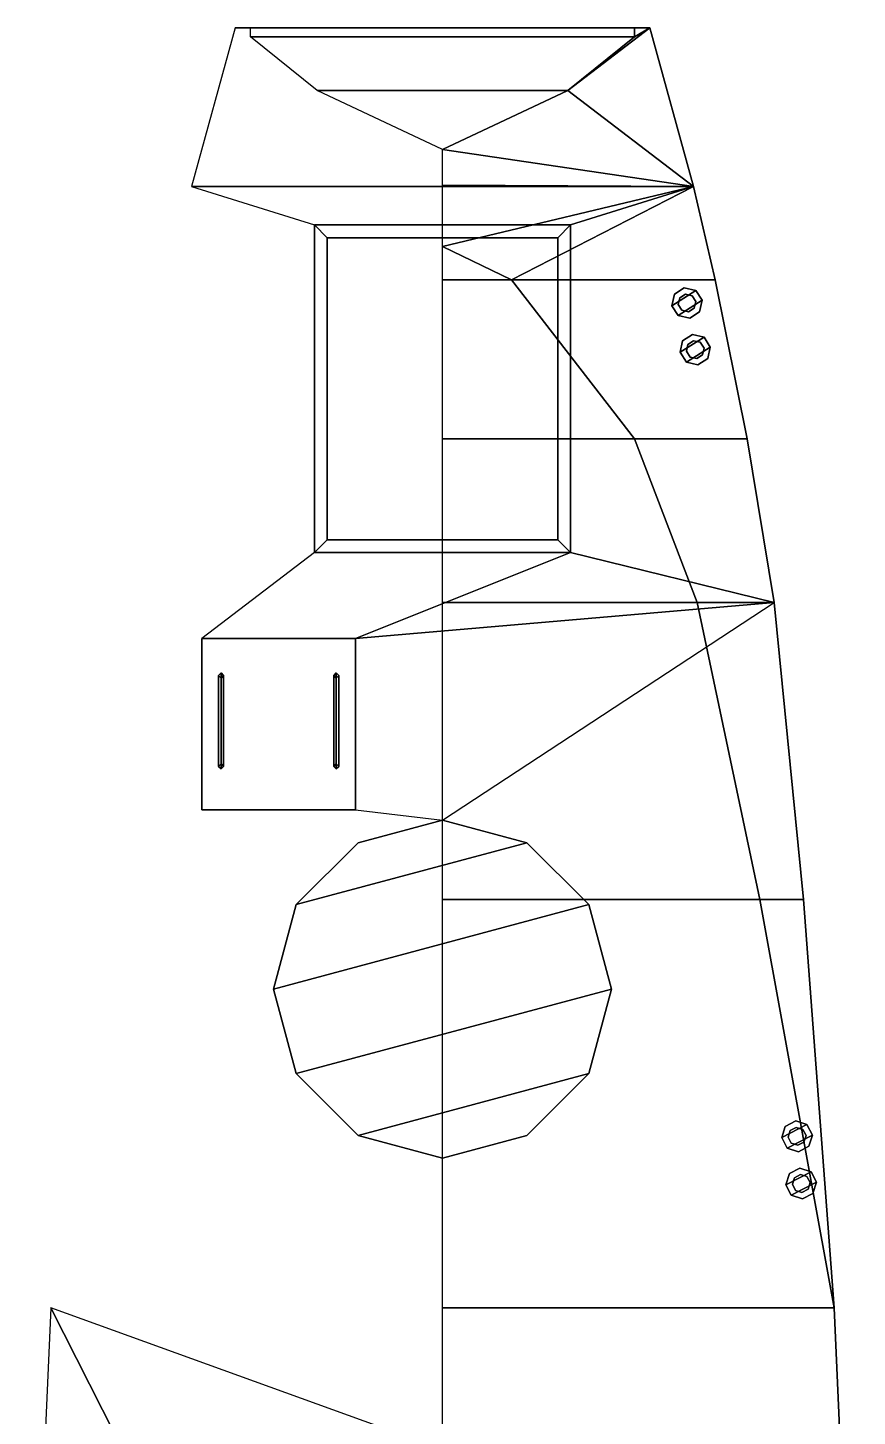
# Model space of a CAD drawing. Extents: x -3.3 to 3.3, y -16.4 to 15.8.
# Drawn here: x -3.24 to 3.24, y 4.99 to 15.84 of the extents above; entities that cross this region are included whole.
import ezdxf

# ---------------------------------------------------------------- set-up
doc = ezdxf.new("R2010")
doc.units = 0
doc.layers.get('0').update_dxf_attribs({"linetype": 'CONTINUOUS'})
doc.layers.add('SUPERSTRUCTURE', color=3, linetype='CONTINUOUS')

msp = doc.modelspace()

# ---------------------------------------------------------------- linework, layer by layer
for points in [[(1.96, 14.6, 2.57), (1.62, 15.84, 2.67), (-1.62, 15.84, 2.67), (-1.96, 14.6, 2.57)], [(1.62, 15.84, 2.67), (1.5, 15.84, 2.67), (-1.5, 15.84, 2.67), (-1.62, 15.84, 2.67)], [(1.5, 15.84, 2.67), (1.5, 15.77, 2.53), (-1.5, 15.77, 2.53), (-1.5, 15.84, 2.67)], [(1.62, 15.84, 2.67), (1.96, 14.6, 1.43), (1.96, 14.6, 1.43), (0.98, 15.35, 1.73)], [(1.62, 15.84, 2.67), (1.62, 15.84, 2.67), (0.98, 15.35, 1.73), (1.5, 15.77, 2.53)], [(1.62, 15.84, 2.67), (1.62, 15.84, 2.67), (1.5, 15.77, 2.53), (1.5, 15.84, 2.67)], [(1.96, 14.6, 2.57), (1.96, 14.6, 1.43), (1.96, 14.6, 1.43), (1.62, 15.84, 2.67)], [(1.5, 15.77, 2.53), (0.98, 15.35, 1.73), (-0.98, 15.35, 1.73), (-1.5, 15.77, 2.53)], [(0.98, 15.35, 1.73), (0, 14.89, 0.82), (0, 14.89, 0.82), (-0.98, 15.35, 1.73)], [(1.96, 14.6, 1.43), (0, 14.89, 0.82), (0, 14.89, 0.82), (0.98, 15.35, 1.73)], [(1.96, 14.6, 1.43), (0, 14.61, 0.39), (0, 14.61, 0.39), (0, 14.89, 0.82)], [(1, 14.3, 2.57), (1.96, 14.6, 2.57), (-1.96, 14.6, 2.57), (-1, 14.3, 2.57)], [(1.96, 14.6, 1.43), (0, 14.13), (0, 14.13), (0, 14.61, 0.39)], [(1.96, 14.6, 1.43), (0.54, 13.87), (0.54, 13.87), (0, 14.13)], [(2.13, 13.87, 1.2), (0.54, 13.87), (0.54, 13.87), (1.96, 14.6, 1.43)], [(1, 13.87, 2.57), (2.13, 13.87, 2.57), (1.96, 14.6, 2.57), (1, 14.3, 2.57)], [(2.13, 13.87, 2.57), (1.96, 14.6, 1.43), (1.96, 14.6, 1.43), (1.96, 14.6, 2.57)], [(2.13, 13.87, 2.57), (2.13, 13.87, 1.2), (2.13, 13.87, 1.2), (1.96, 14.6, 1.43)], [(0.54, 13.87), (0, 13.87, -0.2), (0, 14.13)], [(1.5, 12.63), (0, 12.63, -0.59), (0, 13.87, -0.2), (0.54, 13.87)], [(2.38, 12.63, 0.88), (1.5, 12.63), (0.54, 13.87), (2.13, 13.87, 1.2)], [(1, 12.63, 2.54), (2.38, 12.63, 2.54), (2.13, 13.87, 2.57), (1, 13.87, 2.57)], [(1.889, 13.808, 2.84), (1.812, 13.759, 2.84), (1.792, 13.669, 2.84), (1.979, 13.788, 2.84)], [(1.979, 13.788, 2.84), (1.792, 13.669, 2.84), (1.841, 13.592, 2.84), (2.028, 13.711, 2.84)], [(1.889, 13.808, 2.79), (1.812, 13.759, 2.79), (1.812, 13.759, 2.84), (1.889, 13.808, 2.84)], [(1.979, 13.788, 2.79), (1.889, 13.808, 2.79), (1.889, 13.808, 2.84), (1.979, 13.788, 2.84)], [(2.028, 13.711, 2.79), (1.979, 13.788, 2.79), (1.979, 13.788, 2.84), (2.028, 13.711, 2.84)], [(2.38, 12.63, 2.54), (2.38, 12.63, 0.88), (2.13, 13.87, 1.2), (2.13, 13.87, 2.57)], [(1.812, 13.759, 2.79), (1.792, 13.669, 2.79), (1.792, 13.669, 2.84), (1.812, 13.759, 2.84)], [(1.792, 13.669, 2.79), (1.841, 13.592, 2.79), (1.841, 13.592, 2.84), (1.792, 13.669, 2.84)], [(1.853, 13.73, 2.55), (1.841, 13.678, 2.55), (1.841, 13.678, 2.79), (1.853, 13.73, 2.79)], [(2.028, 13.711, 2.84), (1.841, 13.592, 2.84), (1.931, 13.572, 2.84), (2.008, 13.621, 2.84)], [(1.841, 13.678, 2.55), (1.87, 13.633, 2.55), (1.87, 13.633, 2.79), (1.841, 13.678, 2.79)], [(1.898, 13.759, 2.55), (1.853, 13.73, 2.55), (1.853, 13.73, 2.79), (1.898, 13.759, 2.79)], [(1.95, 13.747, 2.55), (1.898, 13.759, 2.55), (1.898, 13.759, 2.79), (1.95, 13.747, 2.79)], [(1.979, 13.702, 2.55), (1.95, 13.747, 2.55), (1.95, 13.747, 2.79), (1.979, 13.702, 2.79)], [(1.967, 13.65, 2.55), (1.979, 13.702, 2.55), (1.979, 13.702, 2.79), (1.967, 13.65, 2.79)], [(2.008, 13.621, 2.79), (2.028, 13.711, 2.79), (2.028, 13.711, 2.84), (2.008, 13.621, 2.84)], [(1.841, 13.592, 2.79), (1.931, 13.572, 2.79), (1.931, 13.572, 2.84), (1.841, 13.592, 2.84)], [(1.87, 13.633, 2.55), (1.922, 13.621, 2.55), (1.922, 13.621, 2.79), (1.87, 13.633, 2.79)], [(1.922, 13.621, 2.55), (1.967, 13.65, 2.55), (1.967, 13.65, 2.79), (1.922, 13.621, 2.79)], [(1.931, 13.572, 2.79), (2.008, 13.621, 2.79), (2.008, 13.621, 2.84), (1.931, 13.572, 2.84)], [(1.953, 13.444, 2.84), (1.876, 13.394, 2.84), (1.856, 13.305, 2.84), (2.043, 13.424, 2.84)], [(2.043, 13.424, 2.84), (1.856, 13.305, 2.84), (1.905, 13.227, 2.84), (2.092, 13.346, 2.84)], [(1.876, 13.394, 2.79), (1.856, 13.305, 2.79), (1.856, 13.305, 2.84), (1.876, 13.394, 2.84)], [(1.953, 13.444, 2.79), (1.876, 13.394, 2.79), (1.876, 13.394, 2.84), (1.953, 13.444, 2.84)], [(1.917, 13.366, 2.55), (1.905, 13.313, 2.55), (1.905, 13.313, 2.79), (1.917, 13.366, 2.79)], [(2.092, 13.346, 2.84), (1.905, 13.227, 2.84), (1.995, 13.207, 2.84), (2.073, 13.257, 2.84)], [(1.962, 13.395, 2.55), (1.917, 13.366, 2.55), (1.917, 13.366, 2.79), (1.962, 13.395, 2.79)], [(2.043, 13.424, 2.79), (1.953, 13.444, 2.79), (1.953, 13.444, 2.84), (2.043, 13.424, 2.84)], [(2.014, 13.383, 2.55), (1.962, 13.395, 2.55), (1.962, 13.395, 2.79), (2.014, 13.383, 2.79)], [(2.043, 13.338, 2.55), (2.014, 13.383, 2.55), (2.014, 13.383, 2.79), (2.043, 13.338, 2.79)], [(2.092, 13.346, 2.79), (2.043, 13.424, 2.79), (2.043, 13.424, 2.84), (2.092, 13.346, 2.84)], [(2.073, 13.257, 2.79), (2.092, 13.346, 2.79), (2.092, 13.346, 2.84), (2.073, 13.257, 2.84)], [(1.856, 13.305, 2.79), (1.905, 13.227, 2.79), (1.905, 13.227, 2.84), (1.856, 13.305, 2.84)], [(1.905, 13.313, 2.55), (1.934, 13.268, 2.55), (1.934, 13.268, 2.79), (1.905, 13.313, 2.79)], [(1.934, 13.268, 2.55), (1.986, 13.257, 2.55), (1.986, 13.257, 2.79), (1.934, 13.268, 2.79)], [(1.986, 13.257, 2.55), (2.032, 13.285, 2.55), (2.032, 13.285, 2.79), (1.986, 13.257, 2.79)], [(1.995, 13.207, 2.79), (2.073, 13.257, 2.79), (2.073, 13.257, 2.84), (1.995, 13.207, 2.84)], [(2.032, 13.285, 2.55), (2.043, 13.338, 2.55), (2.043, 13.338, 2.79), (2.032, 13.285, 2.79)], [(1.905, 13.227, 2.79), (1.995, 13.207, 2.79), (1.995, 13.207, 2.84), (1.905, 13.227, 2.84)], [(1.99, 11.35), (0, 11.35, -0.65), (0, 12.63, -0.59), (1.5, 12.63)], [(1, 11.74, 2.54), (2.59, 11.35, 2.54), (2.38, 12.63, 2.54), (1, 12.63, 2.54)], [(2.59, 11.35, 0.58), (1.99, 11.35), (1.5, 12.63), (2.38, 12.63, 0.88)], [(2.59, 11.35, 2.54), (2.59, 11.35, 0.58), (2.38, 12.63, 0.88), (2.38, 12.63, 2.54)], [(-0.68, 11.07, 2.534), (1, 11.74, 2.54), (-1, 11.74, 2.54), (-1.88, 11.07, 2.534)], [(-0.68, 11.07, 2.534), (2.59, 11.35, 2.54), (2.59, 11.35, 2.54), (1, 11.74, 2.54)], [(-0.68, 9.73, 2.505), (0, 9.65, 2.503), (2.59, 11.35, 2.54), (-0.68, 11.07, 2.534)], [(2.48, 9.03), (0, 9.03, -0.69), (0, 11.35, -0.65), (1.99, 11.35)], [(2.82, 9.03, 0.18), (2.48, 9.03), (1.99, 11.35), (2.59, 11.35, 0.58)], [(2.82, 9.03, 2.49), (2.82, 9.03, 0.18), (2.59, 11.35, 0.58), (2.59, 11.35, 2.54)], [(-1.88, 11.07, 2.534), (-1.88, 9.73, 2.505), (-1.88, 9.73, 2.71), (-1.88, 11.07, 2.71)], [(-0.68, 11.07, 2.71), (-0.68, 11.07, 2.534), (-1.88, 11.07, 2.534), (-1.88, 11.07, 2.71)], [(-1.88, 11.07, 2.71), (-1.88, 9.73, 2.71), (-0.68, 9.73, 2.71), (-0.68, 11.07, 2.71)], [(-0.68, 9.73, 2.71), (-0.68, 9.73, 2.505), (-0.68, 11.07, 2.534), (-0.68, 11.07, 2.71)], [(-1.73, 10.8, 2.71), (-1.75, 10.78, 2.71), (-1.75, 10.78, 2.81), (-1.73, 10.8, 2.83)], [(-1.73, 10.8, 2.83), (-1.75, 10.78, 2.81), (-1.75, 10.07, 2.81), (-1.73, 10.05, 2.83)], [(-1.75, 10.78, 2.71), (-1.73, 10.76, 2.71), (-1.73, 10.76, 2.79), (-1.75, 10.78, 2.81)], [(-1.75, 10.78, 2.81), (-1.73, 10.76, 2.79), (-1.73, 10.09, 2.79), (-1.75, 10.07, 2.81)], [(-1.71, 10.78, 2.71), (-1.73, 10.8, 2.71), (-1.73, 10.8, 2.83), (-1.71, 10.78, 2.81)], [(-1.71, 10.78, 2.81), (-1.73, 10.8, 2.83), (-1.73, 10.05, 2.83), (-1.71, 10.07, 2.81)], [(-1.73, 10.76, 2.71), (-1.71, 10.78, 2.71), (-1.71, 10.78, 2.81), (-1.73, 10.76, 2.79)], [(-1.73, 10.76, 2.79), (-1.71, 10.78, 2.81), (-1.71, 10.07, 2.81), (-1.73, 10.09, 2.79)], [(-0.83, 10.8, 2.83), (-0.85, 10.78, 2.81), (-0.85, 10.07, 2.81), (-0.83, 10.05, 2.83)], [(-0.83, 10.8, 2.71), (-0.85, 10.78, 2.71), (-0.85, 10.78, 2.81), (-0.83, 10.8, 2.83)], [(-0.85, 10.78, 2.81), (-0.83, 10.76, 2.79), (-0.83, 10.09, 2.79), (-0.85, 10.07, 2.81)], [(-0.85, 10.78, 2.71), (-0.83, 10.76, 2.71), (-0.83, 10.76, 2.79), (-0.85, 10.78, 2.81)], [(-0.81, 10.78, 2.81), (-0.83, 10.8, 2.83), (-0.83, 10.05, 2.83), (-0.81, 10.07, 2.81)], [(-0.81, 10.78, 2.71), (-0.83, 10.8, 2.71), (-0.83, 10.8, 2.83), (-0.81, 10.78, 2.81)], [(-0.83, 10.76, 2.79), (-0.81, 10.78, 2.81), (-0.81, 10.07, 2.81), (-0.83, 10.09, 2.79)], [(-0.83, 10.76, 2.71), (-0.81, 10.78, 2.71), (-0.81, 10.78, 2.81), (-0.83, 10.76, 2.79)], [(-1.73, 10.09, 2.71), (-1.75, 10.07, 2.71), (-1.75, 10.07, 2.81), (-1.73, 10.09, 2.79)], [(-1.71, 10.07, 2.71), (-1.73, 10.09, 2.71), (-1.73, 10.09, 2.79), (-1.71, 10.07, 2.81)], [(-0.83, 10.09, 2.71), (-0.85, 10.07, 2.71), (-0.85, 10.07, 2.81), (-0.83, 10.09, 2.79)], [(-0.81, 10.07, 2.71), (-0.83, 10.09, 2.71), (-0.83, 10.09, 2.79), (-0.81, 10.07, 2.81)], [(-1.75, 10.07, 2.71), (-1.73, 10.05, 2.71), (-1.73, 10.05, 2.83), (-1.75, 10.07, 2.81)], [(-1.73, 10.05, 2.71), (-1.71, 10.07, 2.71), (-1.71, 10.07, 2.81), (-1.73, 10.05, 2.83)], [(-0.85, 10.07, 2.71), (-0.83, 10.05, 2.71), (-0.83, 10.05, 2.83), (-0.85, 10.07, 2.81)], [(-0.83, 10.05, 2.71), (-0.81, 10.07, 2.71), (-0.81, 10.07, 2.81), (-0.83, 10.05, 2.83)], [(-1.88, 9.73, 2.71), (-1.88, 9.73, 2.505), (-0.68, 9.73, 2.505), (-0.68, 9.73, 2.71)], [(3.06, 5.84), (0, 5.84, -0.75), (0, 9.03, -0.69), (2.48, 9.03)], [(3.06, 5.84), (3.06, 5.84), (2.48, 9.03), (2.82, 9.03, 0.18)], [(3.06, 5.84, 2.44), (3.06, 5.84), (2.82, 9.03, 0.18), (2.82, 9.03, 2.49)], [(2.76, 7.3, 2.74), (2.678, 7.257, 2.74), (2.65, 7.17, 2.74), (2.847, 7.272, 2.74)], [(2.847, 7.272, 2.74), (2.65, 7.17, 2.74), (2.693, 7.088, 2.74), (2.89, 7.19, 2.74)], [(2.76, 7.3, 2.69), (2.678, 7.257, 2.69), (2.678, 7.257, 2.74), (2.76, 7.3, 2.74)], [(2.847, 7.272, 2.69), (2.76, 7.3, 2.69), (2.76, 7.3, 2.74), (2.847, 7.272, 2.74)], [(2.89, 7.19, 2.69), (2.847, 7.272, 2.69), (2.847, 7.272, 2.74), (2.89, 7.19, 2.74)], [(2.678, 7.257, 2.69), (2.65, 7.17, 2.69), (2.65, 7.17, 2.74), (2.678, 7.257, 2.74)], [(2.65, 7.17, 2.69), (2.693, 7.088, 2.69), (2.693, 7.088, 2.74), (2.65, 7.17, 2.74)], [(2.89, 7.19, 2.74), (2.693, 7.088, 2.74), (2.78, 7.06, 2.74), (2.862, 7.103, 2.74)], [(2.716, 7.225, 2.45), (2.7, 7.174, 2.45), (2.7, 7.174, 2.69), (2.716, 7.225, 2.69)], [(2.7, 7.174, 2.45), (2.725, 7.126, 2.45), (2.725, 7.126, 2.69), (2.7, 7.174, 2.69)], [(2.764, 7.25, 2.45), (2.716, 7.225, 2.45), (2.716, 7.225, 2.69), (2.764, 7.25, 2.69)], [(2.815, 7.234, 2.45), (2.764, 7.25, 2.45), (2.764, 7.25, 2.69), (2.815, 7.234, 2.69)], [(2.84, 7.186, 2.45), (2.815, 7.234, 2.45), (2.815, 7.234, 2.69), (2.84, 7.186, 2.69)], [(2.824, 7.135, 2.45), (2.84, 7.186, 2.45), (2.84, 7.186, 2.69), (2.824, 7.135, 2.69)], [(2.862, 7.103, 2.69), (2.89, 7.19, 2.69), (2.89, 7.19, 2.74), (2.862, 7.103, 2.74)], [(2.693, 7.088, 2.69), (2.78, 7.06, 2.69), (2.78, 7.06, 2.74), (2.693, 7.088, 2.74)], [(2.725, 7.126, 2.45), (2.776, 7.11, 2.45), (2.776, 7.11, 2.69), (2.725, 7.126, 2.69)], [(2.776, 7.11, 2.45), (2.824, 7.135, 2.45), (2.824, 7.135, 2.69), (2.776, 7.11, 2.69)], [(2.78, 7.06, 2.69), (2.862, 7.103, 2.69), (2.862, 7.103, 2.74), (2.78, 7.06, 2.74)], [(2.792, 6.931, 2.74), (2.71, 6.889, 2.74), (2.683, 6.801, 2.74), (2.879, 6.903, 2.74)], [(2.879, 6.903, 2.74), (2.683, 6.801, 2.74), (2.725, 6.719, 2.74), (2.922, 6.822, 2.74)], [(2.71, 6.889, 2.69), (2.683, 6.801, 2.69), (2.683, 6.801, 2.74), (2.71, 6.889, 2.74)], [(2.792, 6.931, 2.69), (2.71, 6.889, 2.69), (2.71, 6.889, 2.74), (2.792, 6.931, 2.74)], [(2.749, 6.856, 2.45), (2.733, 6.805, 2.45), (2.733, 6.805, 2.69), (2.749, 6.856, 2.69)], [(2.796, 6.881, 2.45), (2.749, 6.856, 2.45), (2.749, 6.856, 2.69), (2.796, 6.881, 2.69)], [(2.879, 6.903, 2.69), (2.792, 6.931, 2.69), (2.792, 6.931, 2.74), (2.879, 6.903, 2.74)], [(2.847, 6.865, 2.45), (2.796, 6.881, 2.45), (2.796, 6.881, 2.69), (2.847, 6.865, 2.69)], [(2.872, 6.818, 2.45), (2.847, 6.865, 2.45), (2.847, 6.865, 2.69), (2.872, 6.818, 2.69)], [(2.922, 6.822, 2.69), (2.879, 6.903, 2.69), (2.879, 6.903, 2.74), (2.922, 6.822, 2.74)], [(2.683, 6.801, 2.69), (2.725, 6.719, 2.69), (2.725, 6.719, 2.74), (2.683, 6.801, 2.74)], [(2.922, 6.822, 2.74), (2.725, 6.719, 2.74), (2.813, 6.692, 2.74), (2.894, 6.734, 2.74)], [(2.733, 6.805, 2.45), (2.757, 6.758, 2.45), (2.757, 6.758, 2.69), (2.733, 6.805, 2.69)], [(2.757, 6.758, 2.45), (2.808, 6.742, 2.45), (2.808, 6.742, 2.69), (2.757, 6.758, 2.69)], [(2.808, 6.742, 2.45), (2.856, 6.766, 2.45), (2.856, 6.766, 2.69), (2.808, 6.742, 2.69)], [(2.813, 6.692, 2.69), (2.894, 6.734, 2.69), (2.894, 6.734, 2.74), (2.813, 6.692, 2.74)], [(2.856, 6.766, 2.45), (2.872, 6.818, 2.45), (2.872, 6.818, 2.69), (2.856, 6.766, 2.69)], [(2.894, 6.734, 2.69), (2.922, 6.822, 2.69), (2.922, 6.822, 2.74), (2.894, 6.734, 2.74)], [(2.725, 6.719, 2.69), (2.813, 6.692, 2.69), (2.813, 6.692, 2.74), (2.725, 6.719, 2.74)], [(-3.06, 5.84, 2.44), (-3.06, 5.84, 2.44), (-3.24, 1.8, 2.38), (-1.95, 3.65, 2.407)], [(-3.06, 5.84, 2.44), (-3.06, 5.84, 2.44), (-1.95, 3.65, 2.407), (-0.49, 4.91, 2.426)], [(3.24, 1.8), (0, 1.8, -0.81), (0, 5.84, -0.75), (3.06, 5.84)], [(3.24, 1.8, 2.38), (3.24, 1.8), (3.06, 5.84), (3.06, 5.84, 2.44)]]:
    msp.add_3dface(points)
at = {"layer": 'SUPERSTRUCTURE'}
for points in [[(-1, 14.3, 2.57), (-1, 13.87, 2.57), (-1, 14.3, 2.84)], [(1, 14.3, 2.84), (1, 14.3, 2.57), (-1, 14.3, 2.57), (-1, 14.3, 2.84)], [(-1, 13.87, 2.57), (-1, 12.63, 2.54), (-1, 11.74, 2.84), (-1, 14.3, 2.84)], [(0.9, 14.2, 2.84), (1, 14.3, 2.84), (-1, 14.3, 2.84), (-0.9, 14.2, 2.84)], [(-1, 14.3, 2.84), (-1, 11.74, 2.84), (-0.9, 11.84, 2.84), (-0.9, 14.2, 2.84)], [(0.9, 11.84, 2.84), (1, 11.74, 2.84), (1, 14.3, 2.84), (0.9, 14.2, 2.84)], [(1, 14.3, 2.84), (1, 13.87, 2.57), (1, 14.3, 2.57), (1, 14.3, 2.84)], [(1, 11.74, 2.84), (1, 12.63, 2.54), (1, 13.87, 2.57), (1, 14.3, 2.84)], [(-0.9, 14.2, 2), (-0.9, 11.84, 2), (0.9, 11.84, 2), (0.9, 14.2, 2)], [(-0.9, 14.2, 2.84), (-0.9, 11.84, 2.84), (-0.9, 11.84, 2), (-0.9, 14.2, 2)], [(-0.9, 14.2, 2.84), (-0.9, 14.2, 2), (0.9, 14.2, 2), (0.9, 14.2, 2.84)], [(0.9, 14.2, 2), (0.9, 11.84, 2), (0.9, 11.84, 2.84), (0.9, 14.2, 2.84)], [(-1, 12.63, 2.54), (-1, 11.74, 2.54), (-1, 11.74, 2.84)], [(1, 11.74, 2.84), (1, 11.74, 2.54), (1, 12.63, 2.54), (1, 11.74, 2.84)], [(-0.9, 11.84, 2.84), (-1, 11.74, 2.84), (1, 11.74, 2.84), (0.9, 11.84, 2.84)], [(-0.9, 11.84, 2), (-0.9, 11.84, 2.84), (0.9, 11.84, 2.84), (0.9, 11.84, 2)], [(-1, 11.74, 2.84), (-1, 11.74, 2.54), (1, 11.74, 2.54), (1, 11.74, 2.84)], [(0, 9.65, 3.47), (-0.66, 9.473, 3.47), (-1.143, 8.99, 3.47), (0.66, 9.473, 3.47)], [(0, 9.65, 2.503), (-0.66, 9.473, 2.5), (-0.66, 9.473, 3.47), (0, 9.65, 3.47)], [(0.66, 9.473, 2.5), (0, 9.65, 2.503), (0, 9.65, 3.47), (0.66, 9.473, 3.47)], [(0.66, 9.473, 3.47), (-1.143, 8.99, 3.47), (-1.32, 8.33, 3.47), (1.143, 8.99, 3.47)], [(-0.66, 9.473, 2.5), (-1.143, 8.99, 2.489), (-1.143, 8.99, 3.47), (-0.66, 9.473, 3.47)], [(1.143, 8.99, 2.489), (0.66, 9.473, 2.5), (0.66, 9.473, 3.47), (1.143, 8.99, 3.47)], [(-1.143, 8.99, 2.489), (-1.32, 8.33, 2.479), (-1.32, 8.33, 3.47), (-1.143, 8.99, 3.47)], [(1.143, 8.99, 3.47), (-1.32, 8.33, 3.47), (-1.143, 7.67, 3.47), (1.32, 8.33, 3.47)], [(1.32, 8.33, 2.479), (1.143, 8.99, 2.489), (1.143, 8.99, 3.47), (1.32, 8.33, 3.47)], [(-1.32, 8.33, 2.479), (-1.143, 7.67, 2.469), (-1.143, 7.67, 3.47), (-1.32, 8.33, 3.47)], [(1.32, 8.33, 3.47), (-1.143, 7.67, 3.47), (-0.66, 7.187, 3.47), (1.143, 7.67, 3.47)], [(1.143, 7.67, 2.469), (1.32, 8.33, 2.479), (1.32, 8.33, 3.47), (1.143, 7.67, 3.47)], [(-1.143, 7.67, 2.469), (-0.66, 7.187, 2.461), (-0.66, 7.187, 3.47), (-1.143, 7.67, 3.47)], [(1.143, 7.67, 3.47), (-0.66, 7.187, 3.47), (0, 7.01, 3.47), (0.66, 7.187, 3.47)], [(0.66, 7.187, 2.461), (1.143, 7.67, 2.469), (1.143, 7.67, 3.47), (0.66, 7.187, 3.47)], [(-0.66, 7.187, 2.461), (0, 7.01, 2.458), (0, 7.01, 3.47), (-0.66, 7.187, 3.47)], [(0, 7.01, 2.458), (0.66, 7.187, 2.461), (0.66, 7.187, 3.47), (0, 7.01, 3.47)]]:
    msp.add_3dface(points, dxfattribs=at)

doc.saveas('drawing.dxf')
